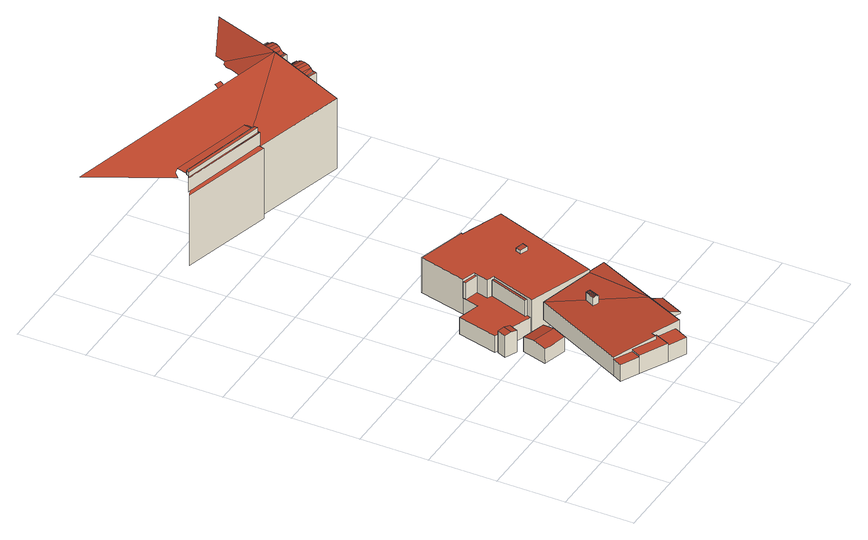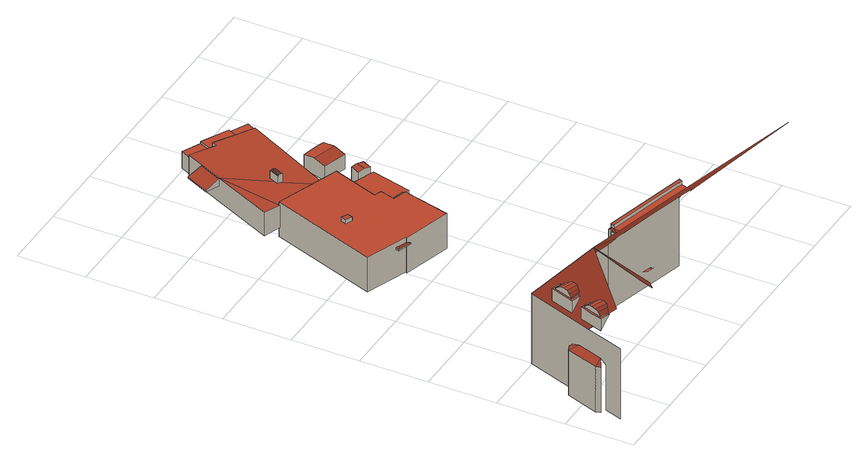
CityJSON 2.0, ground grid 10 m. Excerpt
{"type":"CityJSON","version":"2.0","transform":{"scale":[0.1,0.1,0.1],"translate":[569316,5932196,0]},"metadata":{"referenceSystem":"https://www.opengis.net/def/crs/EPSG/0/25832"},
"CityObjects":{
"building1":{"type":"Building","attributes":{"Grundfläche 2D":"14.245947","Grundhöhe NN":"2.413"},"geometry":[{"type":"Solid","lod":"3","boundaries":[[[[0,1,2,3]],[[4,5,0,3,6]],[[6,3,2,7,8]],[[5,4,6,8,9]],[[1,0,5,9,10]],[[2,1,10,7]],[[8,7,10,9]]]],"semantics":{"surfaces":[{"type":"RoofSurface"},{"type":"WallSurface"},{"type":"GroundSurface"}],"values":[[0,0,1,1,1,1,2]]}}]},
"building2":{"type":"Building","attributes":{"Grundfläche 2D":"2.957313","Grundhöhe NN":"0.850"},"geometry":[{"type":"Solid","lod":"3","boundaries":[[[[11,12,13,14]],[[15,12,11,16]],[[14,13,17,18]],[[16,11,14,18,19]],[[15,16,19,20]],[[17,13,12,15,20]],[[18,17,20,19]]]],"semantics":{"surfaces":[{"type":"RoofSurface"},{"type":"WallSurface"},{"type":"GroundSurface"}],"values":[[0,0,1,1,1,1,2]]}}]},
"building3":{"type":"Building","attributes":{"Grundfläche 2D":"192.360290","Grundhöhe NN":"2.264"},"children":["building3-1","building3-2"],"geometry":[{"type":"Solid","lod":"3","boundaries":[[[[21,22,23,24,25]],[[26,21,25,24,23,27,28,29,30]],[[31,32,22,21]],[[33,34,35,36,37,38]],[[39,40,41,42]],[[43,44,45,46]],[[23,47,48,39,27]],[[34,33,29,28,27,39,42]],[[30,29,33,38]],[[44,43,49,50,26,30,38,37]],[[21,26,50,51,31]],[[32,31,51,52]],[[22,32,52,53]],[[23,22,53,47]],[[34,42,41,35]],[[36,35,41,54,55,45]],[[37,36,45,44]],[[40,39,48,56]],[[41,40,56,54]],[[46,45,55,57]],[[43,46,57,49]],[[48,47,53,52,51,50,49,57,55,54,56]]]],"semantics":{"surfaces":[{"type":"RoofSurface"},{"type":"WallSurface"},{"type":"GroundSurface"}],"values":[[0,0,0,0,0,0,1,1,1,1,1,1,1,1,1,1,1,1,1,1,1,2]]}}]},
"building3-1":{"type":"BuildingInstallation","parents":["building3"],"geometry":[{"type":"MultiSurface","lod":"3","boundaries":[[[58,59,60,61]],[[60,62,63,61]],[[62,64,65,63]],[[64,66,67,65]],[[68,69,67,66]],[[68,70,71,69]],[[72,73,59,58]],[[73,74,75,76,77,78,79,70,68,66,64,62,60,59]],[[80,71,70,79,25]],[[71,80,81,82,83,24,72,58,61,63,65,67,69]]],"semantics":{"surfaces":[{"type":"RoofSurface"},{"type":"WallSurface"}],"values":[0,0,0,0,0,0,1,1,1,1]}}]},
"building3-2":{"type":"BuildingInstallation","parents":["building3"],"geometry":[{"type":"MultiSurface","lod":"3","boundaries":[[[84,85,86,87]],[[88,89,87,86]],[[89,90,84,87]],[[90,91,85,84]],[[91,88,86,85]],[[91,90,89,88]]],"semantics":{"surfaces":[{"type":"RoofSurface"},{"type":"WallSurface"},{"type":"OuterCeilingSurface"}],"values":[0,1,1,1,1,2]}}]},
"building4":{"type":"Building","attributes":{"Grundfläche 2D":"247.207246","Grundhöhe NN":"0.850"},"children":["building4-1","building4-2","building4-3","building4-4"],"geometry":[{"type":"Solid","lod":"3","boundaries":[[[[92,93,94,95,96,97,98,99,100,101,102,103,104]],[[105,106,107,108,109,110,111,112,113,114,115]],[[116,106,105,115,117,118]],[[119,107,106,116,120,121]],[[122,108,107,119,121,120,123,124]],[[123,125,109,108,122,124]],[[110,109,125,126,92,127]],[[104,128,111,110,127,92]],[[103,102,112,111,128,104]],[[100,129,113,112,102,101]],[[99,98,130,131,114,113,129,100]],[[115,114,131,117]],[[94,93,92,126,132]],[[95,94,132,133]],[[96,95,133,134]],[[130,98,97,96,134,135]],[[133,132,126,125,123,120,116,118,117,131,130,135,134]]]],"semantics":{"surfaces":[{"type":"RoofSurface"},{"type":"WallSurface"},{"type":"GroundSurface"}],"values":[[0,0,1,1,1,1,1,1,1,1,1,1,1,1,1,1,2]]}}]},
"building4-1":{"type":"BuildingInstallation","parents":["building4"],"geometry":[{"type":"MultiSurface","lod":"3","boundaries":[[[136,137,129,138]],[[129,100,101,138]],[[136,138,101,139]],[[99,137,136,139]],[[137,99,100,129]]],"semantics":{"surfaces":[{"type":"RoofSurface"},{"type":"WallSurface"}],"values":[0,1,1,1,1]}}]},
"building4-2":{"type":"BuildingInstallation","parents":["building4"],"geometry":[{"type":"MultiSurface","lod":"3","boundaries":[[[140,128,127,141]],[[92,93,141,127]],[[103,140,141,93]],[[140,103,104,128]],[[128,104,92,127]]],"semantics":{"surfaces":[{"type":"RoofSurface"},{"type":"WallSurface"}],"values":[0,1,1,1,1]}}]},
"building4-3":{"type":"BuildingInstallation","parents":["building4"],"geometry":[{"type":"MultiSurface","lod":"3","boundaries":[[[142,143,144,145]],[[145,144,146,147]],[[142,145,147,148]],[[143,142,148,149]],[[144,143,149,146]]],"semantics":{"surfaces":[{"type":"RoofSurface"},{"type":"WallSurface"}],"values":[0,1,1,1,1]}}]},
"building4-4":{"type":"BuildingInstallation","parents":["building4"],"geometry":[{"type":"MultiSurface","lod":"3","boundaries":[[[122,150,151]],[[119,152,122]],[[122,152,150]],[[153,152,119]],[[153,154,155,152]],[[156,157,155,154]],[[158,150,152,155,157]],[[151,159,124,122]],[[122,124,121,119]],[[153,119,121,160,154]],[[161,157,156,154,160,162]],[[150,158,157,161,163]],[[151,150,163,159]],[[163,161,162,160,121,124,159]]],"semantics":{"surfaces":[{"type":"RoofSurface"},{"type":"WallSurface"},{"type":"OuterCeilingSurface"}],"values":[0,0,0,0,0,0,0,1,1,1,1,1,1,2]}}]},
"building5":{"type":"Building","attributes":{"Grundfläche 2D":"2801.928803","Grundhöhe NN":"1.492"},"children":["building5-1","building5-2","building5-3"],"geometry":[{"type":"MultiSurface","lod":"3","boundaries":[[[164,165,166,167,168,169,170,171]],[[172,173,174,175,176,177,178,179,180]],[[181,182,183,184,185,186,187,165,164,171]],[[188,189,190,191]],[[182,189,188,184,183]],[[192,193,194,195,179,178,177,196,197,198,199]],[[165,200,166]],[[187,186,200,165]],[[186,201,200]],[[186,202,201]],[[203,204,185,184,188]],[[205,206,176,202,186]],[[203,188,191,207]],[[206,205,186,185,204,208]],[[208,209,210,206]],[[211,176,206]],[[210,211,206]],[[176,211,196,177]],[[197,211,210,209,198]],[[197,196,211]],[[209,208,204,203,212,199,198]],[[213,214,215]],[[212,203,207,216]],[[217,215,214,218]],[[219,220,217,218,221,222,223]],[[224,225,226,199,227,228]],[[229,230,227,199]],[[231,232,233]],[[234,235,236,237,238,232,231,239,240,241]],[[233,242,239,231]],[[242,240,239]],[[212,243,244,245,246,247,248,249,250,251,252,253,254,255,199],[241,240,242,233,232,238]],[[249,248,256,257,250]],[[258,259,260,261]],[[259,258,262]],[[258,263,262]],[[263,258,261,264]],[[265,266,267,254,253,268,269,270,271,272,273,274,275,276,251,250,257,256,277,278]],[[262,279,280,281,282,283,284,285,244,243,212,216,260,259]],[[286,287,266,265,278,277,256,248,247,246,245,288]],[[244,288,245]],[[267,266,287,289]],[[279,262,263,290,280]],[[290,263,264,291]],[[290,292,280]],[[292,290,291,293]]],"semantics":{"surfaces":[{"type":"RoofSurface"},{"type":"WallSurface"}],"values":[0,0,1,1,0,0,0,0,0,0,0,0,1,1,1,0,0,0,1,0,0,0,1,0,0,0,0,1,0,1,1,0,1,1,0,0,1,0,1,1,0,1,0,1,0,1]}}]},
"building5-1":{"type":"BuildingInstallation","parents":["building5"],"geometry":[{"type":"MultiSurface","lod":"3","boundaries":[[[294,295,296,297,298,299,300,301,302,303,304]],[[305,169,168,298,297,296,306,307]],[[166,200,299,298,168,167]],[[202,176,302,301,300,299,200,201]],[[174,173,172,180,306,296,295,294,304,303,302,176,175]]],"semantics":{"surfaces":[{"type":"RoofSurface"},{"type":"WallSurface"}],"values":[0,1,1,1,1]}}]},
"building5-2":{"type":"BuildingInstallation","parents":["building5"],"geometry":[{"type":"MultiSurface","lod":"3","boundaries":[[[308,309,310]],[[309,311,312,310]],[[313,314,315]],[[315,316,317,313]],[[315,314,318,319]],[[317,316,320,321]],[[321,320,322,323]],[[312,311,323,322]],[[310,234,241,308]],[[318,238,237,319]],[[319,237,236,235,234,310,312,322,320,316,315]]],"semantics":{"surfaces":[{"type":"RoofSurface"},{"type":"WallSurface"}],"values":[0,0,0,0,0,0,0,0,1,1,1]}}]},
"building5-3":{"type":"BuildingInstallation","parents":["building5"],"geometry":[{"type":"MultiSurface","lod":"3","boundaries":[[[324,325,326,327,328,329]],[[330,331,328,327,332]],[[333,334,335,336]],[[334,337,338,339,340,335]],[[336,341,333]],[[333,341,342,343]],[[330,332,339,338]],[[253,326,325,324,329,270,269,268]],[[342,251,276,343]],[[274,273,272,271,270,329,328,331,330,338,337,334,333,343,276,275]]],"semantics":{"surfaces":[{"type":"RoofSurface"},{"type":"WallSurface"}],"values":[0,0,0,0,0,0,0,1,1,1]}}]}
},
"vertices":[
[181,165,51],[187,184,47],[151,194,47],[146,176,51],[149,154,47],[176,147,47],[140,157,47],[151,194,24],[140,157,24],[176,147,24],[187,184,24],
[163,229,44],[158,215,44],[166,211,42],[172,225,42],[148,219,42],[154,233,42],[166,211,8],[172,225,8],[154,233,8],[148,219,8],
[289,83,60],[304,178,58],[227,205,51],[253,155,54],[257,147,55],[262,25,60],[159,67,52],[186,54,54],[220,37,57],[223,44,57],[330,171,60],[304,180,58],[220,37,52],[186,54,52],[179,39,52],[219,19,52],[229,41,52],[223,44,52],[159,67,49],[152,53,49],[179,39,49],[186,54,49],[257,28,49],[229,41,49],[219,19,49],[246,6,49],[227,205,23],[159,67,23],[257,28,23],[262,25,23],[330,171,23],[304,180,23],[304,178,23],[179,39,23],[219,19,23],[152,53,23],[246,6,23],
[252,156,67],[245,142,67],[247,141,67],[253,155,67],[248,141,68],[254,155,68],[249,140,68],[256,154,68],[251,139,68],[257,153,68],[252,139,67],[258,153,67],[253,138,67],[259,152,67],[252,156,54],[245,142,54],[247,141,55],[248,141,55],[249,140,55],[251,139,55],[252,139,55],[253,138,55],[259,152,55],[257,153,55],[254,155,55],[253,155,55],
[292,39,49],[309,74,49],[289,83,58],[273,49,58],[289,83,47],[273,49,47],[292,39,47],[309,74,47],
[208,312,34],[207,307,34],[201,287,34],[167,296,34],[152,236,34],[206,216,34],[210,215,34],[212,221,34],[233,280,34],[229,281,34],[222,284,34],[227,302,34],[228,306,34],[304,180,63],[360,337,63],[297,360,63],[298,362,63],[226,382,63],[208,312,63],[228,306,63],[222,284,63],[233,280,63],[209,212,63],[304,178,63],[360,337,8],[304,178,8],[304,180,8],[297,360,55],[297,360,8],[297,360,53],[298,362,56],[298,362,8],[298,362,53],[226,382,8],[208,312,8],[208,312,60],[228,306,60],[233,280,59],[210,215,8],[209,212,8],[201,287,8],[167,296,8],[152,236,8],[206,216,8],
[209,222,59],[212,221,59],[229,281,59],[209,222,34],
[227,302,60],[207,307,60],
[304,269,69],[307,277,69],[296,281,68],[293,273,68],[296,281,63],[293,273,63],[304,269,63],[307,277,63],
[295,366,55],[294,363,55],[299,362,57],[310,355,55],[314,353,55],[311,358,57],[315,356,55],[316,360,55],[312,361,55],[294,363,53],[314,353,53],[316,360,53],[315,356,53],[295,366,53],
[136,673,150],[264,640,150],[207,656,151],[137,674,151],[136,674,151],[137,675,152],[136,675,152],[134,674,150],[143,678,153],[145,677,153],[262,648,153],[264,647,153],[266,647,153],[269,663,153],[207,678,153],[143,695,153],[139,679,153],[134,674,128],[136,673,129],[264,640,130],[265,640,130],[267,640,129],[267,640,150],[265,640,150],[268,634,126],[130,670,126],[130,670,15],[268,634,15],[10,767,199],[135,690,144],[136,694,150],[139,695,151],[272,660,151],[273,659,150],[272,654,144],[373,674,199],[264,642,151],[265,642,151],[265,644,153],[269,640,126],[267,642,129],[267,642,150],[268,645,150],[269,640,15],[268,645,132],[270,645,132],[270,645,150],[272,654,150],[410,603,126],[319,730,151],[320,729,151],[319,731,151],[410,603,15],[322,731,154],[322,728,152],[325,736,157],[324,730,154],[331,725,152],[333,725,152],[335,733,157],[362,739,160],[359,729,161],[352,712,161],[368,744,164],[365,744,161],[408,774,199],[374,760,164],[418,637,150],[404,642,150],[418,637,131],[427,670,150],[425,666,150],[423,661,150],[416,641,150],[405,645,150],[430,672,150],[416,677,150],[415,674,150],[430,672,131],[441,691,126],[446,705,126],[444,710,131],[439,698,131],[437,690,131],[436,689,131],[435,690,133],[422,694,150],[423,698,150],[432,725,150],[433,727,150],[434,728,150],[429,737,158],[436,689,150],[435,690,150],[442,674,87],[436,676,87],[436,676,15],[442,674,15],[440,688,92],[450,678,87],[450,678,15],[444,712,150],[448,724,150],[434,729,150],[435,726,150],[439,724,150],[445,722,150],[442,715,150],[442,713,150],[438,703,150],[438,702,150],[436,698,150],[435,693,150],[444,710,150],[444,711,150],[446,705,92],[453,726,92],[457,736,87],[457,736,15],[466,762,15],[466,762,126],[457,736,126],[444,712,131],[448,724,131],[444,711,131],[438,728,145],[467,726,87],[467,726,15],[465,733,87],[465,733,15],
[145,677,158],[143,678,158],[138,679,158],[137,676,158],[136,674,158],[264,642,158],[265,642,158],[265,644,158],[266,647,158],[264,647,158],[262,648,158],[137,676,152],[138,679,152],[137,677,152],
[414,674,151],[411,673,154],[427,670,151],[409,671,155],[425,666,155],[402,651,155],[403,648,153],[418,645,155],[420,650,158],[402,657,158],[403,645,151],[416,641,151],[421,655,159],[403,662,159],[423,661,158],[406,667,158],
[439,724,151],[435,726,151],[432,727,151],[427,723,155],[443,718,155],[445,722,151],[442,713,158],[442,715,157],[424,720,158],[436,698,155],[438,702,158],[420,708,158],[421,703,155],[438,703,158],[440,707,159],[421,714,159],[420,709,158],[421,700,153],[422,698,151],[435,693,151]
]}
